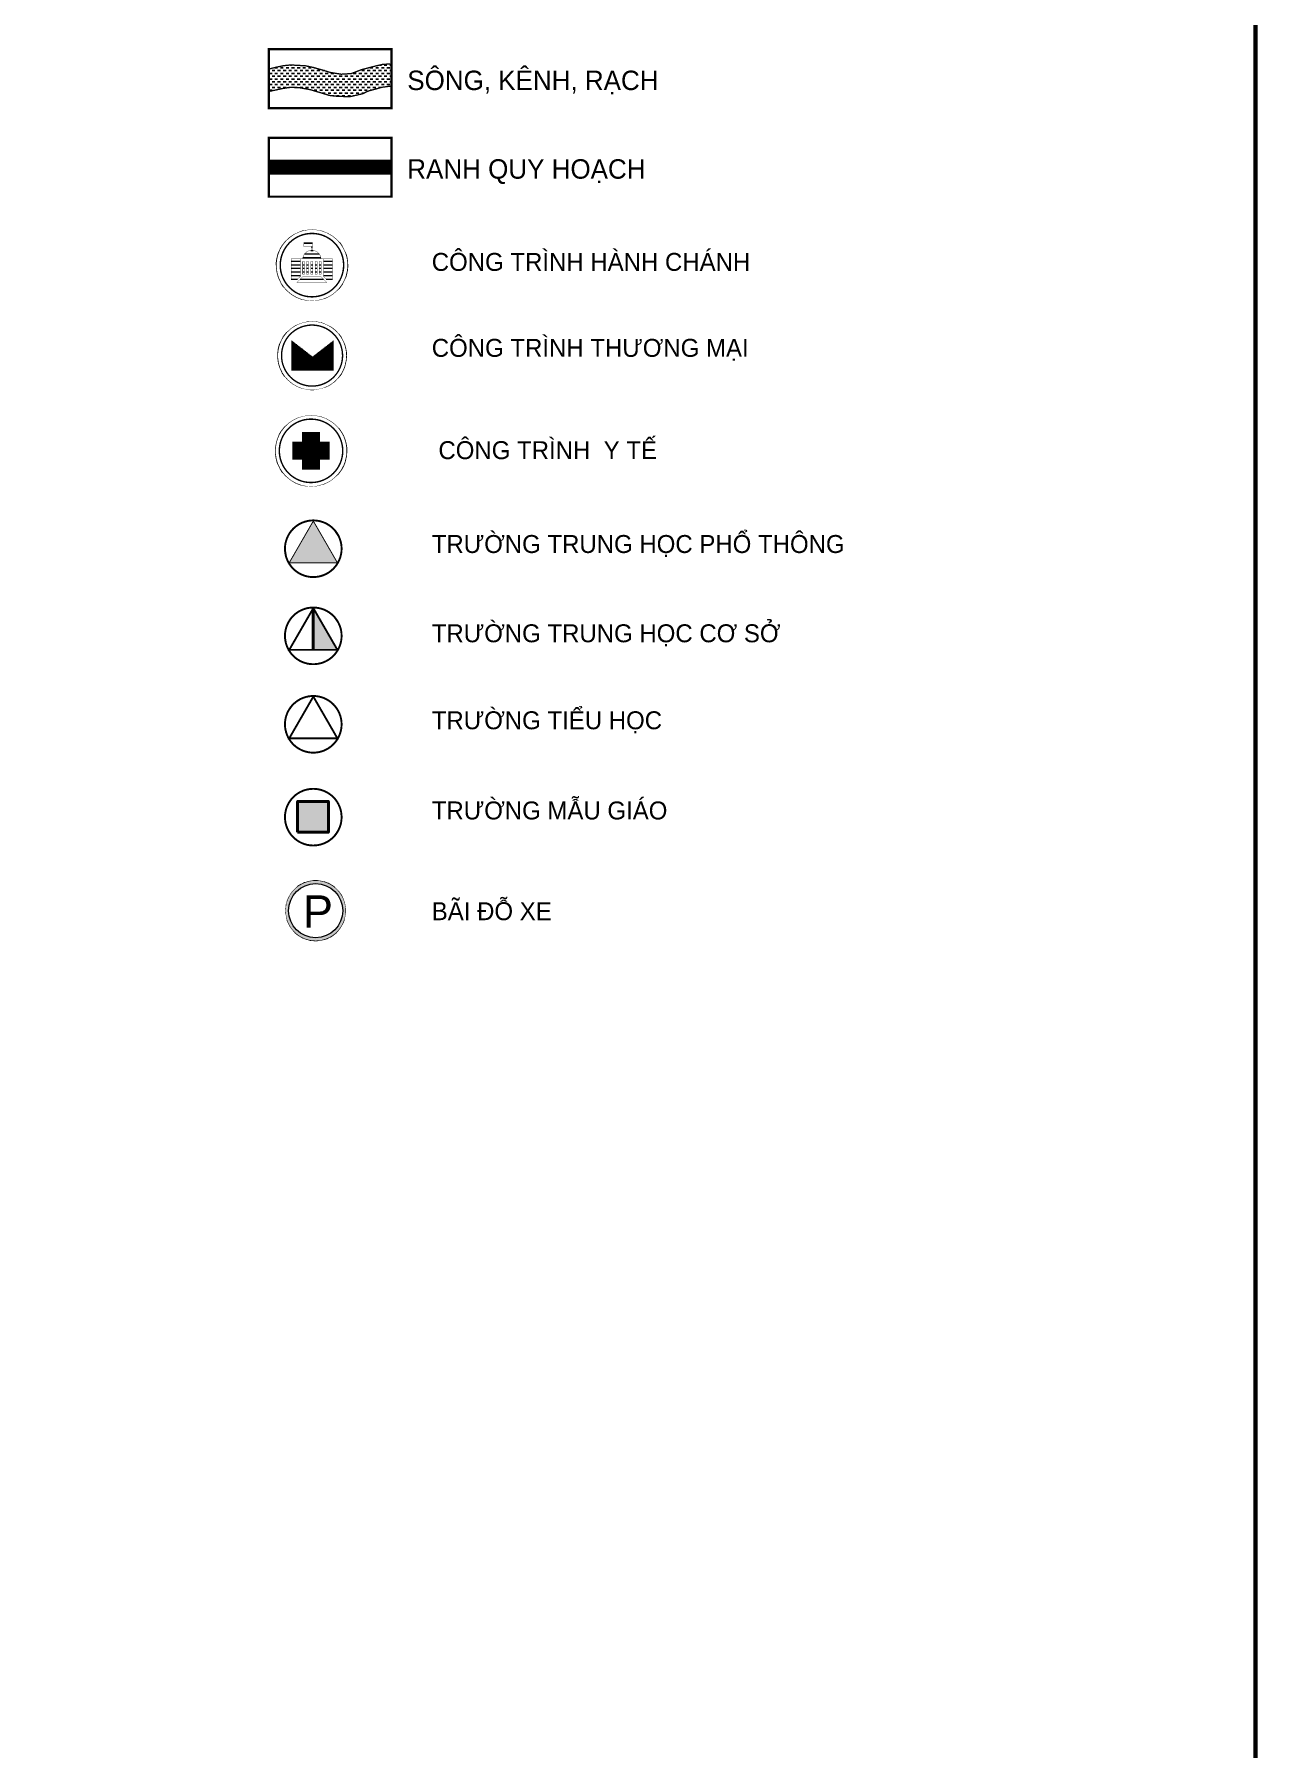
# Model space of a CAD drawing. Header units: metres. Extents: x 0 to 605536, y 0 to 1204694.
# Drawn here: x 601879 to 602452, y 1183223 to 1184026 of the extents above; entities that cross this region are included whole.
import ezdxf
from ezdxf.enums import TextEntityAlignment as Align

# ---------------------------------------------------------------- set-up
doc = ezdxf.new("R2010")
doc.units = ezdxf.units.M
doc.header["$LTSCALE"] = 10
doc.header["$MEASUREMENT"] = 0
doc.set_wipeout_variables(frame=1)
doc.linetypes.add('DASHED', pattern=[0.75, 0.5, -0.25])
doc.layers.get('0').update_dxf_attribs({"lineweight": 0})
for name, color, linetype, lineweight in [('H-GDuc-cu', 142, 'Continuous', 40), ('KHUNG 1', 7, 'Continuous', 5), ('P', 7, 'Continuous', 13)]:
    doc.layers.add(name, color=color, linetype=linetype, lineweight=lineweight)
for name, color, linetype in [('MAT NUOC', 4, 'Continuous'), ('RANH QUY HOACH', 7, 'Continuous'), ('TEXT', 7, 'Continuous'), ('VIENSONG', 7, 'Continuous')]:
    doc.layers.add(name, color=color, linetype=linetype)
doc.styles.add('APTIMA', font='VAPTIMN.TTF')
doc.styles.add('VHEL-B', font='VHELVEB.TTF', dxfattribs={"height": 4.5})
doc.styles.add('VNI-FRANKO', font='VFRANKO.TTF', dxfattribs={"height": 2})

# ---------------------------------------------------------------- blocks, each defined once
blk = doc.blocks.new('pt')
at = {"layer": 'H-GDuc-cu', "linetype": 'Continuous', "ltscale": 5}
blk.add_hatch(color=7, dxfattribs=at).paths.add_polyline_path([(0.0198665783973411, 11.58645902061835), (-10.03572869801428, -5.830342898610978), (10.07546185527462, -5.830342898610978)])
at = {"layer": 'H-GDuc-cu', "color": 7, "linetype": 'Continuous', "ltscale": 5, "const_width": 0.8}
blk.add_lwpolyline([(6.599265089840628, -9.835222578141838, 162.2123462283649), (6.354759388254024, -9.994945522863416, 0.0061647588685523)], format="xyb", close=True, dxfattribs=at)
at = {"layer": 'H-GDuc-cu', "color": 7, "linetype": 'Continuous', "ltscale": 5, "const_width": 0.4}
blk.add_lwpolyline([(-10.03572869801428, -5.830342898610978), (10.07546185527462, -5.830342898610978), (0.0198665783973411, 11.58645902061835)], close=True, dxfattribs=at)
blk = doc.blocks.new('th')
at = {"layer": 'H-GDuc-cu', "linetype": 'Continuous', "ltscale": 5}
blk.add_hatch(color=7, dxfattribs=at).paths.add_polyline_path([(0.0198665783973411, 11.58645902061835), (0.0198665783973411, -5.830342898610978), (10.07546185527462, -5.830342898610978)])
at = {"layer": 'H-GDuc-cu', "color": 7, "linetype": 'Continuous', "ltscale": 5}
blk.add_line((0.0198665783973411, 11.58645902061835), (0.0198665783973411, -5.830342898610978), dxfattribs=at)
at = {"layer": 'H-GDuc-cu', "color": 7, "linetype": 'Continuous', "ltscale": 5, "const_width": 0.8}
blk.add_lwpolyline([(6.599265089840628, -9.835222578141838, 162.2123462283649), (6.354759388254024, -9.994945522863416, 0.0061647588685523)], format="xyb", close=True, dxfattribs=at)
blk.add_lwpolyline([(-10.03572869801428, -5.830342898610978), (10.07546185527462, -5.830342898610978), (0.0198665783973411, 11.58645902061835)], close=True, dxfattribs=at)
blk = doc.blocks.new('tieuh')
at = {"layer": 'H-GDuc-cu', "color": 7, "linetype": 'Continuous', "ltscale": 5, "const_width": 0.8}
blk.add_lwpolyline([(6.599265127675606, -9.835222577676175, 162.2123462283649), (6.354759426089003, -9.994945523329081, 0.0061647588685523)], format="xyb", close=True, dxfattribs=at)
blk.add_lwpolyline([(-10.0357286601793, -5.830342899076638), (10.0754618931096, -5.830342899076638), (0.0198666162323207, 11.58645902015269)], close=True, dxfattribs=at)
blk = doc.blocks.new('nt')
at = {"layer": 'H-GDuc-cu', "linetype": 'Continuous', "ltscale": 5}
blk.add_hatch(color=7, dxfattribs=at).paths.add_polyline_path([(-6.588061664602718, -6.303608160000294), (6.309296977357008, -6.303608160000294), (6.309296977357008, 6.593750481028107), (-6.588061664602718, 6.593750481028107)])
at = {"layer": 'H-GDuc-cu', "color": 7, "linetype": 'Continuous', "ltscale": 5, "const_width": 0.8}
blk.add_lwpolyline([(6.599265089840628, -9.835222578141838, 162.2123462283649), (6.354759388254024, -9.994945522863416, 0.0061647588685523)], format="xyb", close=True, dxfattribs=at)
at = {"layer": 'H-GDuc-cu', "color": 7, "linetype": 'Continuous', "ltscale": 5}
blk.add_lwpolyline([(-6.588061664602718, -6.303608160000294), (6.309296977357008, -6.303608160000294), (6.309296977357008, 6.593750481028107), (-6.588061664602718, 6.593750481028107)], close=True, dxfattribs=at)
blk = doc.blocks.new('TM-MOI')
at = {"color": 7}
blk.add_lwpolyline([(-8.796130776754579, 4.485541401896623), (-8.24768194614444, 5.426670365501195), (-7.248063463368451, 6.701421841280532), (-6.162743164692074, 7.709497343283147), (-4.849110909039154, 8.594892536289988), (-3.672325779916718, 9.158390783006325), (-2.521861439337953, 9.538388959597798), (-1.295901466859504, 9.779586895601824), (0.1142792494501918, 9.863302456447855), (1.26195768895559, 9.782084071775898), (2.696862716809845, 9.486346045741811), (4.087330681388266, 8.97456585103646), (5.576687020831741, 8.13248318922706), (6.624618969042785, 7.303776786895468), (7.611349176033398, 6.268603942589833), (8.398553806357082, 5.166561387712135), (8.992816242622212, 4.045050850138068), (9.380611408967523, 3.040254042251035), (9.664245961932462, 1.96203762362711), (9.829634251655081, 0.7978124984074384), (9.862401434802443, -0.0057661440223455), (9.773014139616858, -1.331089780665934), (9.379331271979023, -3.055728973820805), (8.989415633725002, -4.06413026177324), (8.372236360097302, -5.220622507156803), (7.466247550910338, -6.452288954751567), (6.373776764958162, -7.535287066595628), (5.52687575481832, -8.17797047807835), (4.787565584760159, -8.632553650299087), (3.467059678165242, -9.243803473887963), (1.589540376095101, -9.74553260882385), (0.5335973661858588, -9.860746006248515), (-0.4996602730825546, -9.863302456680684), (-1.772129474324174, -9.716539370827377), (-2.975682139978743, -9.41866845730692), (-4.149975095642727, -8.964144424768165), (-5.586254464811644, -8.14762728731148), (-6.965107113006523, -7.006043274886906), (-7.863206870853901, -5.980705303838477), (-8.544533333508298, -4.95864185411483), (-9.251927916891873, -3.462983472505583), (-9.64049278909806, -2.154529730789362), (-9.8540137874661, -0.682424119208008), (-9.862401434802443, 0.5351738799363375), (-9.693419292918406, 1.890201614703983), (-9.308614818030037, 3.295908120693638)], close=True, dxfattribs=at)
at = {"color": 7, "lineweight": 0}
blk.add_wipeout([(-8.796130776781105, 4.485541401875167), (-8.247681946150637, 5.426670365452331), (-7.248063463376633, 6.701421841224903), (-6.162743164716518, 7.709497343237608), (-4.849110909096531, 8.594892536223373), (-3.672325779919858, 9.158390782890663), (-2.521861439334447, 9.538388959583063), (-1.295901466904556, 9.779586895585126), (0.11427924938219235, 9.863302456447848), (1.261957688950938, 9.782084071700268), (2.6968627167516086, 9.486346045641842), (4.087330681344075, 8.974565850978593), (5.576687020765394, 8.13248318915755), (6.624618969002209, 7.30377678686019), (7.6113491759679, 6.268603942579897), (8.398553806342443, 5.1665613877098195), (8.992816242597753, 4.045050850146012), (9.380611408917655, 3.040254042194853), (9.664245961868653, 1.9620376236313781), (9.82963425165142, 0.7978124983414929), (9.86240143479634, -0.005766144130170403), (9.773014139609298, -1.3310897806704034), (9.3793312719743, -3.055728973930627), (8.989415633701777, -4.06413026178274), (8.372236360061157, -5.220622507246311), (7.466247550889412, -6.452288954848671), (6.373776764946612, -7.53528706665797), (5.526875754772765, -8.177970478186799), (4.7875655846977665, -8.63255365039039), (3.467059678111586, -9.243803474018385), (1.5895403760348052, -9.745532608929869), (0.5335973661337466, -9.860746006288066), (-0.49966027309936223, -9.863302456680684), (-1.7721294743248177, -9.716539370913383), (-2.9756821400148397, -9.418668457347133), (-4.149975095668942, -8.96414442478993), (-5.586254464854593, -8.147627287392943), (-6.965107113008577, -7.006043274883037), (-7.863206870869682, -5.980705303834684), (-8.544533333532513, -4.958641854145423), (-9.2519279169028, -3.462983472538234), (-9.640492789157303, -2.154529730837279), (-9.854013787531402, -0.682424119271829), (-9.862401434802443, 0.5351738798770214), (-9.693419292936749, 1.8902016145994978), (-9.308614818091293, 3.2959081206852545)], dxfattribs=at)
h = blk.add_hatch()
h.set_pattern_fill('ANSI31', color=1, scale=2, angle=315, style=0)
h.set_pattern_definition([(0, (-177.5881147189066, -160.3864373879041), (1e-16, 0.25), [])])
h.paths.add_polyline_path([(6.228488872526213, 4.374984389171003), (6.228488872526213, -4.150783493416382), (-5.98183036292903, -4.150783493416382), (-5.98183036292903, 4.374984389171003), (0.1233292547985911, -0.3469796103890985)])
at = {"color": 1, "const_width": 0.4}
blk.add_lwpolyline([(-8.859841979807243, 0.023578135529533, 1), (8.813046267838217, 0.023578135529533, 1)], format="xyb", close=True, dxfattribs=at)
at = {"color": 1, "const_width": 0.1}
blk.add_lwpolyline([(6.228488872526213, 4.374984389171003), (6.228488872526213, -4.150783493416382), (-5.98183036292903, -4.150783493416382), (-5.98183036292903, 4.374984389171003), (0.1233292547985911, -0.3469796103890985)], close=True, dxfattribs=at)
blk = doc.blocks.new('YTE-MOI')
at = {"color": 7}
blk.add_lwpolyline([(-8.796130776740767, 4.485541402046592), (-8.247681946197302, 5.42667036566634), (-7.248063463339008, 6.701421841483223), (-6.162743164656433, 7.709497343341027), (-4.849110909000556, 8.594892536420318), (-3.672325779925813, 9.158390783147397), (-2.521861439406789, 9.538388959660793), (-1.295901466928683, 9.779586895666613), (0.1142792494395053, 9.863302456492974), (1.261957688893629, 9.782084071946073), (2.696862716758629, 9.486346045965078), (4.087330681411002, 8.974565851070123), (5.576687020861584, 8.132483189416247), (6.624618968996968, 7.303776786957156), (7.611349176014527, 6.268603942803181), (8.39855380635197, 5.166561387939808), (8.992816242641823, 4.045050850299234), (9.380611408945462, 3.040254042300983), (9.664245961905408, 1.962037623828209), (9.829634251694474, 0.7978124984670814), (9.862401434762377, -0.0057661438477652), (9.773014139632492, -1.331089780551917), (9.379331271937415, -3.055728973681352), (8.989415633668669, -4.064130261566259), (8.372236360113504, -5.220622506938739), (7.466247550886862, -6.45228895452017), (6.373776764890808, -7.535287066389756), (5.526875754829121, -8.177970477992275), (4.787565584796539, -8.632553650089433), (3.467059678124484, -9.2438034738082), (1.589540376033254, -9.74553260863523), (0.5335973661681237, -9.860746006105767), (-0.4996602730455493, -9.863302456492974), (-1.772129474374534, -9.716539370674596), (-2.975682139997218, -9.418668457054581), (-4.14997509570503, -8.964144424621068), (-5.586254464777538, -8.147627287209176), (-6.965107113057398, -7.006043274822316), (-7.863206870871181, -5.980705303588293), (-8.544533333571223, -4.95864185387758), (-9.251927916910176, -3.462983472469218), (-9.64049278917048, -2.154529730632006), (-9.854013787499524, -0.6824241191663561), (-9.862401434762377, 0.5351738800131188), (-9.693419292966892, 1.890201614886177), (-9.308614818011677, 3.29590812076533)], close=True, dxfattribs=at)
blk.add_wipeout([(-8.796130776740757, 4.485541402046589), (-8.247681946197298, 5.426670365666332), (-7.248063463338993, 6.701421841483217), (-6.162743164656446, 7.709497343341024), (-4.849110909000541, 8.59489253642031), (-3.6723257799257945, 9.158390783147393), (-2.521861439406797, 9.538388959660804), (-1.2959014669286473, 9.779586895666618), (0.11427924943950547, 9.863302456492981), (1.2619576888936415, 9.782084071946077), (2.696862716758648, 9.486346045965089), (4.087330681411006, 8.974565851070132), (5.576687020861578, 8.132483189416252), (6.62461896899698, 7.303776786957165), (7.611349176014548, 6.268603942803182), (8.398553806352002, 5.1665613879398045), (8.99281624264184, 4.0450508502992335), (9.380611408945489, 3.0402540423009867), (9.664245961905438, 1.9620376238282056), (9.829634251694511, 0.7978124984670849), (9.862401434762376, -0.005766143847765193), (9.773014139632544, -1.3310897805519204), (9.37933127193745, -3.055728973681358), (8.989415633668665, -4.064130261566264), (8.372236360113517, -5.220622506938744), (7.4662475508868615, -6.452288954520174), (6.373776764890843, -7.535287066389756), (5.526875754829154, -8.17797047799228), (4.787565584796571, -8.632553650089436), (3.467059678124482, -9.243803473808205), (1.589540376033309, -9.74553260863524), (0.5335973661681268, -9.860746006105774), (-0.49966027304553007, -9.863302456492972), (-1.7721294743744824, -9.716539370674596), (-2.9756821399972155, -9.418668457054581), (-4.149975095704995, -8.964144424621079), (-5.586254464777523, -8.147627287209179), (-6.965107113057364, -7.00604327482232), (-7.8632068708711875, -5.980705303588298), (-8.544533333571215, -4.958641853877586), (-9.25192791691018, -3.462983472469219), (-9.640492789170493, -2.1545297306320066), (-9.854013787499529, -0.682424119166356), (-9.862401434762377, 0.5351738800131152), (-9.693419292966865, 1.890201614886184), (-9.308614818011637, 3.295908120765329)], dxfattribs=at)
h = blk.add_hatch()
h.set_pattern_fill('ANSI31', color=22, scale=2, angle=315, style=0)
h.set_pattern_definition([(0, (-177.4138424644782, -93.42487311127864), (1e-16, 0.25), [])])
h.paths.add_polyline_path([(-0.0233978559973593, -5.175648093308721), (2.451596776624227, -5.175648093308721), (2.451596776624227, -2.408317809996459), (5.136336863007387, -2.408317809996459), (5.136336863007387, 2.539332665644904), (2.451596776624227, 2.539332665644904), (2.451596776624227, 5.222804364531028), (-0.0233978559973593, 5.222804364531028), (-2.498392488618833, 5.222804364531028), (-2.498392488618833, 2.539332665644904), (-5.183132575001991, 2.539332665644904), (-5.183132575001991, -2.408317809996459), (-2.498392488618833, -2.408317809996459), (-2.498392488618833, -5.175648093308721)])
at = {"color": 22, "const_width": 0.4}
blk.add_lwpolyline([(-8.859841979785472, 0.0235781356111602, 1), (8.813046267790806, 0.0235781356111602, 1)], format="xyb", close=True, dxfattribs=at)
at = {"color": 22, "const_width": 0.1}
blk.add_lwpolyline([(-0.0233978559973593, -5.175648093308721), (2.451596776624227, -5.175648093308721), (2.451596776624227, -2.408317809996459), (5.136336863007387, -2.408317809996459), (5.136336863007387, 2.539332665644904), (2.451596776624227, 2.539332665644904), (2.451596776624227, 5.222804364531028), (-0.0233978559973593, 5.222804364531028), (-2.498392488618833, 5.222804364531028), (-2.498392488618833, 2.539332665644904), (-5.183132575001991, 2.539332665644904), (-5.183132575001991, -2.408317809996459), (-2.498392488618833, -2.408317809996459), (-2.498392488618833, -5.175648093308721)], close=True, dxfattribs=at)
blk = doc.blocks.new('HC-hh')
h = blk.add_hatch()
h.set_pattern_fill('ANSI31', color=1, scale=8, angle=315, style=0)
h.set_pattern_definition([(0, (-152.564716862953, -182.8551665254173), (3e-16, 1), [])])
h.paths.add_polyline_path([(0.1523040293634494, 6.331789156496482), (-2.263797075780075, 6.331789156496482), (-2.263797075780076, 5.232989968516336), (-0.1982356085027277, 5.232989968516332), (-0.1982356085027277, 4.128222829701662, -0.0342463929862198), (0.1523040293634494, 4.128172725918378)])
h.paths.add_polyline_path([(-2.580295286409636, 1.732069359645379), (2.533633046076146, 1.732069359645379, 0.9394464088099916)])
h.paths.add_polyline_path([(-5.766100449243821, -3.959196181971151), (-4.091271389178701, -3.959196181971151), (-3.229925655189616, -3.146159432366971), (-3.229925655189616, 1.732069359645379), (-5.766100449243822, 1.732069359645379)])
h.paths.add_polyline_path([(-2.065292102621924, 0.9994674477499076), (-2.587963070761135, 0.9994674477499071), (-2.587963070761135, -2.510311568615064), (-2.065292102621924, -2.510311568615064)])
h.paths.add_polyline_path([(-0.9709424903217042, 0.9994674477499071), (-1.493613458460913, 0.9994674477499071), (-1.493613458460913, -2.510311568615064), (-0.970942490321704, -2.510311568615064)])
h.paths.add_polyline_path([(0.2368805312921722, 0.9994674477499071), (-0.2857904368470371, 0.9994674477499071), (-0.2857904368470371, -2.510311568615064), (0.2368805312921722, -2.510311568615064)])
h.paths.add_polyline_path([(0.9220325847668392, -2.510311568615064), (1.444703552906045, -2.510311568615064), (1.444703552906045, 0.9994674477499071), (0.9220325847668388, 0.9994674477499071)])
h.paths.add_polyline_path([(2.539053165206268, 0.9994674477499071), (2.016382197067057, 0.9994674477499071), (2.016382197067057, -2.510311568615064), (2.539053165206269, -2.510311568615064)])
h.paths.add_polyline_path([(3.181015749634752, -3.146159432366971), (4.042361483623833, -3.959196181971151), (5.717190543688957, -3.959196181971151), (5.717190543688957, 1.732069359645379), (3.181015749634752, 1.732069359645379)])
h.paths.add_polyline_path([(4.123418293439272, -4.812075029325229), (2.555387015737095, -3.228593217833917), (-0.0244549527774325, -3.228593217833917), (-2.604296921291961, -3.228593217833917), (-4.172328198994136, -4.812075029325229), (-0.0244549527774325, -4.812075029325229)])
at = {"color": 1, "const_width": 0.4}
blk.add_lwpolyline([(-8.83644412378817, 0, 1), (8.83644412378817, 0, 1)], format="xyb", close=True, dxfattribs=at)
at = {"color": 1, "const_width": 0.1}
for points in [[(0.1523040293634494, 4.128172725918262), (0.1523040293634494, 6.331789156496482), (-2.263797075780075, 6.331789156496482), (-2.263797075780075, 5.232989968516332), (-0.1982356085027277, 5.232989968516332), (-0.1982356085027277, 4.128222829701712)], [(-3.229925655189616, 1.732069359645379), (3.181015749634752, 1.732069359645379)], [(-0.0244549527774325, -3.228593217833917), (-2.604296921291961, -3.228593217833917), (-4.172328198994136, -4.812075029325229), (-0.0244549527774325, -4.812075029325229)], [(-0.0244549527774325, -3.228593217833917), (2.555387015737095, -3.228593217833917), (4.123418293439272, -4.812075029325229), (-0.0244549527774325, -4.812075029325229)]]:
    blk.add_lwpolyline(points, dxfattribs=at)
for points in [[(-3.229925655189616, 1.732069359645379), (-5.766100449243822, 1.732069359645379), (-5.766100449243822, -3.959196181971151), (-4.091271389178701, -3.959196181971151), (-3.229925655189616, -3.146159432366971)], [(-2.587963070761135, 0.9994674477499071), (-2.065292102621924, 0.9994674477499071), (-2.065292102621924, -2.510311568615064), (-2.587963070761135, -2.510311568615064)], [(-1.493613458460913, 0.9994674477499071), (-0.9709424903217041, 0.9994674477499071), (-0.9709424903217041, -2.510311568615064), (-1.493613458460913, -2.510311568615064)], [(-0.2857904368470372, 0.9994674477499071), (0.2368805312921722, 0.9994674477499071), (0.2368805312921722, -2.510311568615064), (-0.2857904368470372, -2.510311568615064)], [(1.444703552906045, 0.9994674477499071), (0.9220325847668392, 0.9994674477499071), (0.9220325847668392, -2.510311568615064), (1.444703552906045, -2.510311568615064)], [(2.539053165206269, 0.9994674477499071), (2.016382197067057, 0.9994674477499071), (2.016382197067057, -2.510311568615064), (2.539053165206269, -2.510311568615064)], [(3.181015749634752, 1.732069359645379), (5.717190543688957, 1.732069359645379), (5.717190543688957, -3.959196181971151), (4.042361483623833, -3.959196181971151), (3.181015749634752, -3.146159432366971)]]:
    blk.add_lwpolyline(points, close=True, dxfattribs=at)
blk.add_lwpolyline([(2.533633046076146, 1.732069359645379, 0.93944640880999), (-2.580295286409636, 1.732069359645379)], format="xyb", dxfattribs=at)
blk = doc.blocks.new('HCHANH-HH')
at = {"color": 7}
blk.add_lwpolyline([(-8.796130776754579, 4.485541401896623), (-8.24768194614444, 5.426670365734023), (-7.248063463368451, 6.701421841513366), (-6.162743164692074, 7.709497343283147), (-4.849110909039154, 8.594892536289988), (-3.672325779916718, 9.158390783006325), (-2.521861439337953, 9.538388959597798), (-1.295901466859504, 9.779586895601824), (0.1142792494501918, 9.863302456447855), (1.26195768895559, 9.782084072008727), (2.696862716809845, 9.486346045974642), (4.087330681388266, 8.97456585103646), (5.576687020831741, 8.13248318945989), (6.624618969042785, 7.303776786895468), (7.611349176033398, 6.268603942822664), (8.398553806357082, 5.166561387944963), (8.992816242622212, 4.045050850370897), (9.380611408967523, 3.040254042251035), (9.664245961932462, 1.962037623859941), (9.829634251655081, 0.7978124984074384), (9.862401434802443, -0.0057661437895149), (9.773014139616858, -1.331089780665934), (9.379331271979023, -3.055728973820805), (8.989415633725002, -4.064130261540412), (8.372236360097302, -5.220622506923972), (7.466247550910338, -6.452288954518735), (6.373776764958162, -7.535287066362798), (5.52687575481832, -8.17797047807835), (4.787565584760159, -8.632553650066255), (3.467059678165242, -9.243803473887963), (1.589540376095101, -9.74553260859102), (0.5335973661858588, -9.860746006248515), (-0.4996602730825546, -9.863302456447855), (-1.772129474324174, -9.716539370827377), (-2.975682139978743, -9.41866845707409), (-4.149975095642727, -8.964144424768165), (-5.586254464811644, -8.14762728731148), (-6.965107113006523, -7.006043274886906), (-7.863206870853901, -5.980705303605645), (-8.544533333508298, -4.958641853881998), (-9.251927916891873, -3.462983472505583), (-9.64049278909806, -2.154529730789362), (-9.8540137874661, -0.682424119208008), (-9.862401434802443, 0.5351738799363375), (-9.693419292918406, 1.890201614936813), (-9.308614818030037, 3.295908120693638)], close=True, dxfattribs=at)
at = {"lineweight": 0}
blk.add_wipeout([(-8.796130776721927, 4.485541401938647), (-8.247681946169694, 5.4266703657917645), (-7.248063463335724, 6.7014218415492905), (-6.162743164688417, 7.709497343263038), (-4.849110909012171, 8.594892536238351), (-3.6723257799211497, 9.158390783042528), (-2.5218614393493186, 9.538388959586904), (-1.29590146686213, 9.779586895586121), (0.11427924947973842, 9.863302456447855), (1.2619576889631754, 9.7820840719883), (2.6968627168186745, 9.486346045933352), (4.08733068139473, 8.97456585098909), (5.576687020870237, 8.132483189465049), (6.62461896902292, 7.30377678689041), (7.61134917604873, 6.268603942765864), (8.398553806342214, 5.166561387908789), (8.992816242662276, 4.045050850358219), (9.3806114089776, 3.0402540422753894), (9.664245961925253, 1.96203762386817), (9.829634251634301, 0.7978124984484936), (9.86240143477883, -0.005766143870150842), (9.773014139592847, -1.331089780681804), (9.379331271962494, -3.055728973778141), (8.989415633766344, -4.064130261618356), (8.372236360133005, -5.220622506924748), (7.4662475509001895, -6.45228895451257), (6.373776764970281, -7.5352870663090865), (5.526875754806432, -8.177970478117386), (4.787565584740157, -8.63255365002856), (3.4670596781695617, -9.243803473936397), (1.5895403761149398, -9.745532608554894), (0.5335973662263457, -9.860746006198802), (-0.49966027306633376, -9.863302456447855), (-1.7721294743485365, -9.716539370825815), (-2.975682139952588, -9.418668457119551), (-4.149975095664597, -8.964144424711238), (-5.586254464833296, -8.14762728732389), (-6.965107112971007, -7.00604327482746), (-7.863206870821511, -5.980705303647678), (-8.544533333476304, -4.9586418538269506), (-9.251927916910004, -3.4629834725244706), (-9.64049278908816, -2.154529730838963), (-9.854013787459738, -0.6824241192908858), (-9.862401434802443, 0.5351738799871235), (-9.693419292938744, 1.8902016149806684), (-9.308614818026063, 3.295908120619245)], dxfattribs=at)
at = {"color": 7}
blk.add_blockref('HC-hh', (-0.0233978559263051, 0.023578135529533), dxfattribs=at)
blk = doc.blocks.new('P')
at = {"layer": 'P', "ltscale": 10}
blk.add_lwpolyline([(20.3458065027371, 109.0095722286496), (13.46089102723636, 110.0719904992729), (6.522851564572193, 110.7000049105845), (-0.4409306132001804, 110.8911369764246), (-7.402972639305518, 110.6446323858108), (-14.33579851442482, 109.9614639801439), (-21.21204754232895, 108.8443279126659), (-28.00458230939694, 107.2976330092642), (-34.68659578415099, 105.3274833678733), (-41.23171711212489, 102.9416542693507), (-47.61411568964832, 100.1495614908635), (-53.80860310548451, 96.96222414704971), (-59.79073254752439, 93.3922212026082), (-65.53689528407995, 89.45364182768392), (-71.02441383583935, 85.16202979604711), (-76.2316314742202, 80.53432213957419), (-81.13799769000616, 75.58878230652772), (-85.72414929745719, 70.34492808254436), (-89.97198685118929, 64.82345456513576), (-93.86474607710258, 59.04615248763002), (-97.38706403295508, 53.03582222200929), (-100.5250397389754, 46.81618379568682), (-103.2662890388164, 40.4117832800839), (-105.5999934735009, 33.847895918414), (-107.5169429781381, 27.15042637498118), (-109.0095722286496, 20.3458065027371), (-110.0719904992729, 13.46089102723636), (-110.7000049104681, 6.522851564688607), (-110.8911369763082, -0.4409306130837649), (-110.6446323859272, -7.402972639305518), (-109.9614639801439, -14.33579851454124), (-108.8443279127823, -21.21204754221253), (-107.2976330092642, -28.00458230939694), (-105.3274833678733, -34.68659578426741), (-102.9416542692342, -41.23171711224131), (-100.1495614908635, -47.61411568964832), (-96.96222414716613, -53.80860310536809), (-93.39222120249178, -59.7907325476408), (-89.45364182768392, -65.53689528396353), (-85.16202979604711, -71.02441383572295), (-80.53432213969063, -76.23163147410378), (-75.58878230641132, -81.13799769012257), (-70.34492808266077, -85.72414929745719), (-64.82345456525218, -89.97198685118929), (-59.04615248774644, -93.8647460769862), (-53.03582222189287, -97.38706403295508), (-46.8161837955704, -100.5250397389754), (-40.4117832800839, -103.2662890388164), (-33.847895918414, -105.5999934736173), (-27.1504263750976, -107.5169429781381), (-20.3458065027371, -109.0095722286496), (-13.46089102723636, -110.0719904992729), (-6.522851564572193, -110.7000049105845), (0.4409306132001804, -110.8911369764246), (7.402972639305518, -110.6446323858108), (14.33579851442482, -109.9614639801439), (21.21204754232895, -108.8443279126659), (28.00458230939694, -107.2976330092642), (34.68659578415099, -105.3274833678733), (41.23171711212489, -102.9416542693507), (47.61411568964832, -100.1495614908635), (53.80860310548451, -96.96222414704971), (59.79073254752439, -93.3922212026082), (65.53689528407995, -89.45364182768392), (71.02441383583935, -85.16202979604711), (76.2316314742202, -80.53432213957419), (81.13799769000616, -75.58878230652772), (85.72414929745719, -70.34492808254436), (89.97198685118929, -64.82345456513576), (93.86474607710258, -59.04615248763002), (97.38706403295508, -53.03582222200929), (100.5250397389754, -46.81618379568682), (103.2662890388164, -40.4117832800839), (105.5999934735009, -33.847895918414), (107.5169429781381, -27.15042637498118), (109.0095722286496, -20.3458065027371), (110.0719904992729, -13.46089102723636), (110.7000049104681, -6.522851564688607), (110.8911369763082, 0.4409306130837649), (110.6446323859272, 7.402972639305518), (109.9614639801439, 14.33579851454124), (108.8443279127823, 21.21204754221253), (107.2976330092642, 28.00458230939694), (105.3274833678733, 34.68659578403457), (102.9416542692342, 41.23171711224131), (100.1495614908635, 47.61411568964832), (96.96222414716613, 53.80860310536809), (93.39222120249178, 59.7907325476408), (89.45364182768392, 65.53689528396353), (85.16202979604711, 71.02441383572295), (80.53432213969063, 76.23163147410378), (75.58878230641132, 81.13799769012257), (70.34492808266077, 85.72414929745719), (64.82345456525218, 89.97198685118929), (59.04615248774644, 93.8647460769862), (53.03582222189287, 97.38706403295508), (46.8161837955704, 100.5250397389754), (40.4117832800839, 103.2662890388164), (33.847895918414, 105.5999934736173), (27.1504263750976, 107.5169429781381)], close=True, dxfattribs=at)
at = {"ltscale": 10}
blk.add_wipeout([(20.345806502795313, 109.00957222854777), (13.460891027316393, 110.07199049917108), (6.52285156464859, 110.70000491040628), (-0.4409306131346966, 110.89113697628272), (-7.4029726392363955, 110.6446323858545), (-14.335798514421185, 109.96146398012206), (-21.212047542281653, 108.84432791267318), (-28.004582309342368, 107.29763300919512), (-34.686595784114616, 105.32748336784425), (-41.23171711213217, 102.94165426920881), (-47.61411568966287, 100.14956149072532), (-53.80860310540811, 96.96222414704607), (-59.790732547488005, 93.39222120245176), (-65.53689528400719, 89.4536418276366), (-71.02441383579571, 85.16202979601076), (-76.23163147415471, 80.53432213960696), (-81.13799768998797, 75.58878230635673), (-85.7241492973626, 70.34492808256618), (-89.97198685110925, 64.82345456516487), (-93.86474607703349, 59.046152487611835), (-97.38706403291872, 53.03582222183104), (-100.5250397389973, 46.816183795494), (-103.2662890387328, 40.411783280000236), (-105.59999347350822, 33.84789591827939), (-107.516942978109, 27.15042637499573), (-109.00957222857323, 20.345806502678897), (-110.07199049920018, 13.460891027199978), (-110.7000049104463, 6.522851564528537), (-110.89113697630819, -0.4409306132620259), (-110.64463238588723, -7.402972639352811), (-109.96146398015117, -14.335798514541239), (-108.84432791270592, -21.212047542387154), (-107.29763300922423, -28.004582309458783), (-105.32748336789518, -34.68659578423103), (-102.94165426924883, -41.2317171122304), (-100.14956149076897, -47.61411568977928), (-96.96222414707518, -53.808603105524526), (-93.3922212025027, -59.79073254760442), (-89.45364182768753, -65.5368952841236), (-85.16202979605077, -71.02441383591213), (-80.5343221396397, -76.23163147426749), (-75.5887823063822, -81.13799769010802), (-70.34492808259529, -85.72414929747538), (-64.82345456520488, -89.97198685121475), (-59.04615248767004, -93.86474607714626), (-53.03582222186378, -97.38706403303149), (-46.816183795537654, -100.52503973911371), (-40.41178328003298, -103.26628903884557), (-33.84789591831941, -105.59999347362464), (-27.150426375046663, -107.51694297822542), (-20.345806502715277, -109.00957222869329), (-13.46089102723272, -110.0719904993166), (-6.522851564572193, -110.70000491056271), (0.44093061321109417, -110.8911369764246), (7.402972639320069, -110.64463238599637), (14.33579851450122, -109.96146398026394), (21.212047542361688, -108.84432791281506), (28.004582309422403, -107.297633009337), (34.6865957841801, -105.3274833680116), (41.23171711219766, -102.9416542693616), (47.614115689739265, -100.14956149088175), (53.808603105473594, -96.96222414718432), (59.790732547578955, -93.39222120261911), (65.53689528408722, -89.45364182780395), (71.02441383588302, -85.16202979615991), (76.23163147421656, -80.53432213975248), (81.13799769006073, -75.58878230649862), (85.72414929744264, -70.34492808270807), (89.97198685117473, -64.82345456531766), (93.86474607710988, -59.04615248778282), (97.38706403300239, -53.0358222219802), (100.52503973905914, -46.81618379565043), (103.26628903880919, -40.41178328014939), (105.5999934735919, -33.847895918435825), (107.5169429781854, -27.15042637516308), (109.00957222866418, -20.345806502831692), (110.0719904992875, -13.460891027349135), (110.7000049105227, -6.52285156468497), (110.89113697638822, 0.44093061309467885), (110.64463238596727, 7.402972639203654), (109.96146398023484, 14.335798514388443), (108.8443279127896, 21.212047542245273), (107.29763300930063, 28.004582309309626), (105.32748336796067, 34.68659578406732), (102.94165426932886, 41.23171711208124), (100.14956149084537, 47.61411568962649), (96.96222414716249, 53.80860310535718), (93.39222120256818, 59.7907325474589), (89.45364182774938, 65.53689528397445), (85.16202979612717, 71.02441383576297), (80.53432213972337, 76.2316314740965), (75.58878230646587, 81.13799768994431), (70.3449280826826, 85.72414929732622), (64.82345456528492, 89.97198685105832), (59.046152487735526, 93.86474607700438), (53.03582222194018, 97.38706403288597), (46.8161837955995, 100.52503973894272), (40.41178328011665, 103.26628903868914), (33.84789591839581, 105.59999347348275), (27.150426375112147, 107.51694297806534)], dxfattribs=at).dxf.layer = 'P'
at = {"layer": 'P', "ltscale": 10}
h = blk.add_hatch(color=256, dxfattribs=at)
h.paths.add_polyline_path([(75.58878230641132, 81.13799769012257), (70.34492808254436, 85.72414929745719), (64.82345456525218, 89.97198685118929), (59.04615248763002, 93.8647460769862), (53.03582222189287, 97.38706403295508), (46.81618379545398, 100.5250397389754), (40.4117832800839, 103.2662890388164), (33.847895918414, 105.5999934736173), (27.1504263750976, 107.5169429781381), (20.3458065027371, 109.0095722286496), (13.46089102723636, 110.0719904992729), (6.522851564572193, 110.7000049105845), (-0.4409306132001804, 110.8911369764246), (-7.402972639305518, 110.6446323858108), (-14.33579851442482, 109.9614639801439), (-21.21204754232895, 108.8443279126659), (-28.00458230939694, 107.2976330092642), (-34.68659578426741, 105.3274833678733), (-41.23171711212489, 102.9416542693507), (-47.61411568976471, 100.1495614908635), (-53.80860310548451, 96.96222414704971), (-59.79073254740796, 93.3922212026082), (-65.53689528407995, 89.45364182768392), (-71.02441383572295, 85.16202979627995), (-76.2316314742202, 80.53432213980705), (-81.13799769000616, 75.58878230652772), (-85.72414929734079, 70.34492808254436), (-89.97198685107288, 64.82345456513576), (-93.8647460769862, 59.04615248763002), (-97.38706403295508, 53.03582222200929), (-100.5250397390919, 46.81618379568682), (-103.2662890388164, 40.41178327985107), (-105.5999934736173, 33.847895918414), (-107.5169429781381, 27.15042637498118), (-109.0095722286496, 20.3458065027371), (-110.0719904992729, 13.46089102723636), (-110.7000049104681, 6.522851564688607), (-110.8911369763082, -0.4409306133165958), (-110.6446323859272, -7.402972639538348), (-109.9614639801439, -14.33579851454124), (-108.8443279127823, -21.21204754221253), (-107.2976330092642, -28.00458230939694), (-105.3274833678733, -34.68659578426741), (-102.9416542692342, -41.23171711224131), (-100.1495614907471, -47.61411568988115), (-96.96222414704971, -53.80860310536809), (-93.39222120249178, -59.7907325476408), (-89.45364182768392, -65.53689528419636), (-85.16202979616355, -71.0244138359558), (-80.53432213969063, -76.23163147410378), (-75.58878230641132, -81.13799769012257), (-70.34492808254436, -85.72414929745719), (-64.82345456525218, -89.97198685118929), (-59.04615248774644, -93.8647460769862), (-53.03582222177646, -97.38706403295508), (-46.81618379568682, -100.5250397389754), (-40.4117832800839, -103.2662890388164), (-33.84789591829757, -105.5999934736173), (-27.1504263750976, -107.5169429781381), (-20.3458065027371, -109.0095722286496), (-13.46089102723636, -110.0719904992729), (-6.522851564572193, -110.7000049105845), (0.4409306132001804, -110.8911369764246), (7.402972639189102, -110.6446323858108), (14.33579851442482, -109.9614639801439), (21.21204754232895, -108.8443279126659), (28.00458230939694, -107.2976330092642), (34.68659578415099, -105.3274833678733), (41.23171711212489, -102.9416542693507), (47.61411568964832, -100.1495614908635), (53.80860310548451, -96.96222414704971), (59.79073254752439, -93.3922212026082), (65.53689528396353, -89.45364182768392), (71.02441383583935, -85.16202979604711), (76.23163147433661, -80.53432213957419), (81.13799769012257, -75.58878230629487), (85.72414929745719, -70.34492808254436), (89.97198685107288, -64.82345456536859), (93.8647460769862, -59.04615248786286), (97.38706403295508, -53.03582222200929), (100.5250397390919, -46.81618379568682), (103.2662890387, -40.4117832800839), (105.5999934736173, -33.847895918414), (107.5169429781381, -27.15042637498118), (109.0095722286496, -20.3458065027371), (110.0719904992729, -13.46089102723636), (110.7000049104681, -6.522851564688607), (110.8911369763082, 0.4409306133165958), (110.6446323859272, 7.402972639305518), (109.9614639801439, 14.33579851454124), (108.8443279127823, 21.21204754221253), (107.2976330092642, 28.00458230939694), (105.3274833679898, 34.68659578403457), (102.9416542692342, 41.23171711224131), (100.1495614908635, 47.61411568964832), (96.96222414716613, 53.80860310536809), (93.3922212026082, 59.79073254740796), (89.45364182768392, 65.53689528419636), (85.16202979604711, 71.02441383572295), (80.53432213969063, 76.23163147410378)])
h.paths.add_polyline_path([(100.6186534898588, 0, -1), (-100.6186534898588, 0, -1)], flags=16)
blk.add_circle((0, 0), 100.6186534898077, dxfattribs=at)
at = {"layer": 'P', "ltscale": 10, "style": 'VHEL-B'}
blk.add_text('P', height=120, dxfattribs=at).set_placement((8.661865971633233, -63.0870718031656), align=Align.CENTER)

msp = doc.modelspace()

# ---------------------------------------------------------------- hatches: boundary and pattern name
at = {"layer": 'MAT NUOC'}
h = msp.add_hatch(dxfattribs=at)
h.set_pattern_fill('DASH', color=256, scale=10.5, style=0)
h.set_pattern_definition([(0, (180579.4946061336, 355056.2780783277), (1.3125, 1.3125), [1.3125, -1.3125])])
h.paths.add_polyline_path([(602046.3963737832, 1184011.716431111), (602045.3006740524, 1184012.091521573), (602042.1204008467, 1184011.852850957), (602038.2967843101, 1184010.970851454), (602032.3113023548, 1184009.397800665), (602027.557392529, 1184007.585528756), (602022.8379083546, 1184007.278447324), (602017.7704516479, 1184008.094166765), (602014.3957136999, 1184009.131801362), (602009.8198471435, 1184010.439099924), (602006.1719217057, 1184011.203553169), (602003.402961365, 1184011.376186176), (601999.222868618, 1184011.608484066), (601995.9723264491, 1184011.299546065), (601992.2751842535, 1184010.544018064), (601988.9312895667, 1184009.678881574), (601988.9311719509, 1183999.201435708), (601995.5942871956, 1184000.626156139), (601999.0554459358, 1184001.145705982), (602003.2854513536, 1184000.963319649), (602008.2720146871, 1184000.066708649), (602013.9481694902, 1183998.388908046), (602017.3229074433, 1183997.351273446), (602019.9425539804, 1183997.029329982), (602022.7223950595, 1183996.867577457), (602027.0636457397, 1183996.796433889), (602030.8909453033, 1183997.682116336), (602032.8045950857, 1183998.124957561), (602035.5805394528, 1183999.430074011), (602039.6044710254, 1184000.512384053), (602041.7067926012, 1184001.143892836), (602045.1001469197, 1184001.595639781), (602046.3962589492, 1184001.486785013)])

# ---------------------------------------------------------------- linework, layer by layer
at = {"color": 7, "const_width": 1.040000000011396}
for points in [[(601988.931084805, 1183991.438282816), (602046.3961461416, 1183991.437637737), (602046.39645578, 1184019.020867178), (601988.9313944433, 1184019.021512258)], [(601988.9306190629, 1183949.949020853), (602046.3956804, 1183949.948375774), (602046.3959900379, 1183977.531605214), (601988.9309287013, 1183977.532250294)]]:
    msp.add_lwpolyline(points, close=True, dxfattribs=at)
at = {"linetype": 'Continuous', "ltscale": 5, "flags": 128}
for points in [[(602015.5535495047, 1183797.051296464), (602012.9463149849, 1183797.996306996), (602010.1995760573, 1183798.378592241), (602007.4333783939, 1183798.181444503), (602004.7686181057, 1183797.413480084), (602002.3217580043, 1183796.10826271), (602000.1997376173, 1183794.322836647), (601998.4952994189, 1183792.135233583), (601997.2829355364, 1183789.641062265), (601996.6156320897, 1183786.949329949), (601996.5225534415, 1183784.177678256), (601997.0077675743, 1183781.447241663), (601998.0500683035, 1183778.877353351), (601999.6039020846, 1183776.580329771), (602001.6013589259, 1183774.656561877), (602003.9551403788, 1183773.190127556), (602006.5623748989, 1183772.245117024), (602009.3091138267, 1183771.862831778), (602012.07531149, 1183772.059979516), (602014.7400717784, 1183772.827943937), (602017.18693188, 1183774.133161309), (602019.3089522666, 1183775.918587371), (602021.0133904654, 1183778.106190437), (602022.2257543476, 1183780.600361756), (602022.8930577943, 1183783.29209407), (602022.9861364429, 1183786.063745764), (602022.5009223097, 1183788.794182357), (602021.4586215806, 1183791.364070668), (602019.9047877991, 1183793.661094249), (602017.9073309576, 1183795.584862142)], [(602019.3226782446, 1183735.147029596), (602021.0238489636, 1183737.337174552), (602022.2324882796, 1183739.833152867), (602022.895772855, 1183742.525878311), (602022.9847139711, 1183745.297665861), (602022.4954244742, 1183748.027375101), (602021.4492886637, 1183750.595704638), (602019.8920276936, 1183752.890406148), (602017.8917013414, 1183754.811190161), (602015.5357334672, 1183756.274109203), (602012.9270911723, 1183757.215226687), (602010.1797846423, 1183757.59341127), (602007.4138843559, 1183757.392134464), (602004.7502734284, 1183756.620193034), (602002.3053644378, 1183755.311324524), (602000.1860116394, 1183753.522732771), (601998.4848409207, 1183751.332587814), (601997.2762016043, 1183748.8366095), (601996.6129170288, 1183746.143884056), (601996.5239759127, 1183743.372096506), (601997.0132654095, 1183740.642387265), (601998.0594012202, 1183738.074057728), (601999.6166621904, 1183735.779356219), (602001.6169885425, 1183733.858572205), (602003.9729564167, 1183732.395653163), (602006.581598712, 1183731.454535678), (602009.3289052418, 1183731.076351098), (602012.094805528, 1183731.277627902), (602014.7584164555, 1183732.049569332), (602017.2033254461, 1183733.358437841)], [(602015.0905663562, 1183715.065437543), (602012.4489266779, 1183715.909508975), (602009.6895208461, 1183716.185907648), (602006.9329481365, 1183715.882553617), (602004.2996840039, 1183715.012704906), (602001.9048147264, 1183713.614378077), (601999.8530075843, 1183711.748686725), (601998.2339363949, 1183709.497170512), (601997.1183623376, 1183706.958231503), (601996.5550413526, 1183704.242833514), (601996.56859327, 1183701.469652467), (601997.158425806, 1183698.759889681), (601998.2987604485, 1183696.231974794), (601999.9397591008, 1183693.996389817), (602002.0097022485, 1183692.150840538), (602004.4181234435, 1183690.775986319), (602007.0597631214, 1183689.931914888), (602009.819168953, 1183689.655516213), (602012.5757416629, 1183689.958870243), (602015.2090057954, 1183690.828718954), (602017.6038750726, 1183692.227045784), (602019.6556822154, 1183694.092737136), (602021.2747534047, 1183696.344253349), (602022.3903274618, 1183698.883192359), (602022.9536484464, 1183701.598590347), (602022.9400965291, 1183704.371771393), (602022.3502639935, 1183707.08153418), (602021.209929351, 1183709.609449067), (602019.5689306986, 1183711.845034045), (602017.4989875504, 1183713.690583323)], [(602013.539906235, 1183672.169522051), (602010.8138477862, 1183672.678758811), (602008.041483979, 1183672.610088107), (602005.343980415, 1183671.966511175), (602002.839230944, 1183670.776155415), (602000.6367051373, 1183669.091045087), (601998.8326639414, 1183666.984827599), (601997.5059526132, 1183664.549554761), (601996.7145548043, 1183661.891659682), (601996.4930583959, 1183659.127305129), (601996.8511438442, 1183656.377306665), (601997.7731610975, 1183653.761852415), (601999.218813576, 1183651.395250282), (602001.1249193309, 1183649.380932134), (602003.4081723936, 1183647.806933343), (602005.968783649, 1183646.742045205), (602008.6948420976, 1183646.232808445), (602011.4672059049, 1183646.301479149), (602014.1647094693, 1183646.945056082), (602016.6694589399, 1183648.135411842), (602018.8719847465, 1183649.820522169), (602020.6760259426, 1183651.926739657), (602022.0027372707, 1183654.362012496), (602022.79413508, 1183657.019907575), (602023.0156314883, 1183659.784262127), (602022.6575460397, 1183662.534260593), (602021.7355287867, 1183665.149714842), (602020.2898763077, 1183667.516316974), (602018.3837705532, 1183669.530635123), (602016.1005174902, 1183671.104633914)]]:
    msp.add_lwpolyline(points, close=True, dxfattribs=at)
at = {"layer": 'RANH QUY HOACH', "linetype": 'DASHED', "ltscale": 5, "const_width": 7}
msp.add_lwpolyline([(601988.9307738822, 1183963.740635573), (602046.395835219, 1183963.739990494)], dxfattribs=at)
at = {"layer": 'VIENSONG', "const_width": 0.624000000006838}
for points in [[(601988.9312895667, 1184009.678881574), (601992.2751842546, 1184010.544018066), (601995.972326448, 1184011.299546066), (601999.2228686174, 1184011.608484068), (602003.4029613569, 1184011.376186175), (602006.1719217061, 1184011.203553169), (602009.819847144, 1184010.439099924), (602014.3957136971, 1184009.131801365), (602017.7704516484, 1184008.094166766), (602022.8379083549, 1184007.278447324), (602027.5573925285, 1184007.585528756), (602032.3113023561, 1184009.397800665), (602038.2967843118, 1184010.970851457), (602042.1204008467, 1184011.852850957), (602045.300674052, 1184012.091521573), (602046.3963737832, 1184011.716431111)], [(601988.9311719509, 1183999.201435708), (601995.5942871985, 1184000.626156139), (601999.0554459363, 1184001.145705982), (602003.2854513543, 1184000.963319649), (602008.2720146879, 1184000.06670865), (602013.9481694925, 1183998.388908045), (602017.322907444, 1183997.351273447), (602019.942553984, 1183997.029329982), (602022.7223950572, 1183996.867577457), (602027.0636457386, 1183996.796433889), (602030.8909453033, 1183997.682116337), (602032.8045950851, 1183998.124957562), (602035.5805394533, 1183999.430074011), (602039.6044710249, 1184000.512384054), (602041.7067926021, 1184001.143892837), (602045.1001469203, 1184001.595639782), (602046.3962589492, 1184001.486785013)]]:
    msp.add_lwpolyline(points, dxfattribs=at)

# ---------------------------------------------------------------- block references
at = {"linetype": 'Continuous', "lineweight": 0}
for name, p, xscale, yscale, zscale in [('HCHANH-HH', (602009.1724535786, 1183917.85551356), 1.680000000097788, 1.680000000097788, 1.680000000097788), ('TM-MOI', (602009.2191030578, 1183875.515620389), 1.617000000039115, 1.617000000039115, 1.617000000039115)]:
    msp.add_blockref(name, p, dxfattribs=dict(at, xscale=xscale, yscale=yscale, zscale=zscale))
at = {"color": 7, "xscale": 1.680000000097788, "yscale": 1.680000000097788, "zscale": 1.680000000097788}
msp.add_blockref('YTE-MOI', (602008.7414029884, 1183830.923793701), dxfattribs=at)
at = {"linetype": 'Continuous', "xscale": 1.120000000065192, "yscale": 1.120000000065192, "zscale": 1.120000000065192}
for name, p in [('pt', (602009.754344942, 1183785.120712009)), ('th', (602009.754344942, 1183744.334881184)), ('tieuh', (602009.7543448997, 1183702.920711931)), ('nt', (602009.754344942, 1183659.455783629))]:
    msp.add_blockref(name, p, dxfattribs=at)

# ---------------------------------------------------------------- texts
at = {"layer": 'TEXT', "style": 'APTIMA'}
for s, p in [('SOÂNG, KEÂNH, RAÏCH', (602053.7683027054, 1183999.859164766)), ('RANH QUY HOAÏCH', (602053.7678369635, 1183958.369902802))]:
    msp.add_text(s, height=9.100000000099712, rotation=359.9993568159124, dxfattribs=at).set_placement(p)
at = {"layer": 'TEXT', "linetype": 'Continuous', "style": 'VNI-FRANKO'}
for s, p in [('COÂNG TRÌNH HAØNH CHAÙNH', (602065.2288929214, 1183915.213106667)), ('COÂNG TRÌNH THÖÔNG MAÏI', (602065.2288929214, 1183874.969580662)), (' COÂNG TRÌNH  Y TEÁ', (602065.2288929214, 1183827.072024505)), ('TRÖÔØNG TRUNG HOÏC PHOÅ THOÂNG', (602065.2288929214, 1183783.135688093)), ('TRÖÔØNG TRUNG HOÏC CÔ SÔÛ', (602065.2288929214, 1183741.338842851)), ('TRÖÔØNG TIEÅU HOÏC', (602065.2288929214, 1183700.611567515)), ('TRÖÔØNG MAÃU GIAÙO', (602065.2288929214, 1183658.391900415)), ('BAÕI ÑOÃ XE', (602065.2288929214, 1183611.229551929))]:
    msp.add_text(s, height=8.400000000099269, dxfattribs=at).set_placement(p)

# ---------------------------------------------------------------- next in the draw order: linework, layer by layer
at = {"layer": 'KHUNG 1', "color": 1, "linetype": 'Continuous', "const_width": 2}
msp.add_lwpolyline([(600850.9863633103, 1185598.059333424), (602450.9863633103, 1185598.059333424), (602450.9863633103, 1182421.690856558), (600850.9863633103, 1182421.690856558)], close=True, dxfattribs=at)

# ---------------------------------------------------------------- next in the draw order: block references
at = {"layer": 'P', "xscale": 0.1259999999869615, "yscale": 0.1259999999869615, "zscale": 0.1259999999869615}
msp.add_blockref('P', (602010.8543646054, 1183615.672420214), dxfattribs=at)

doc.saveas('drawing.dxf')
